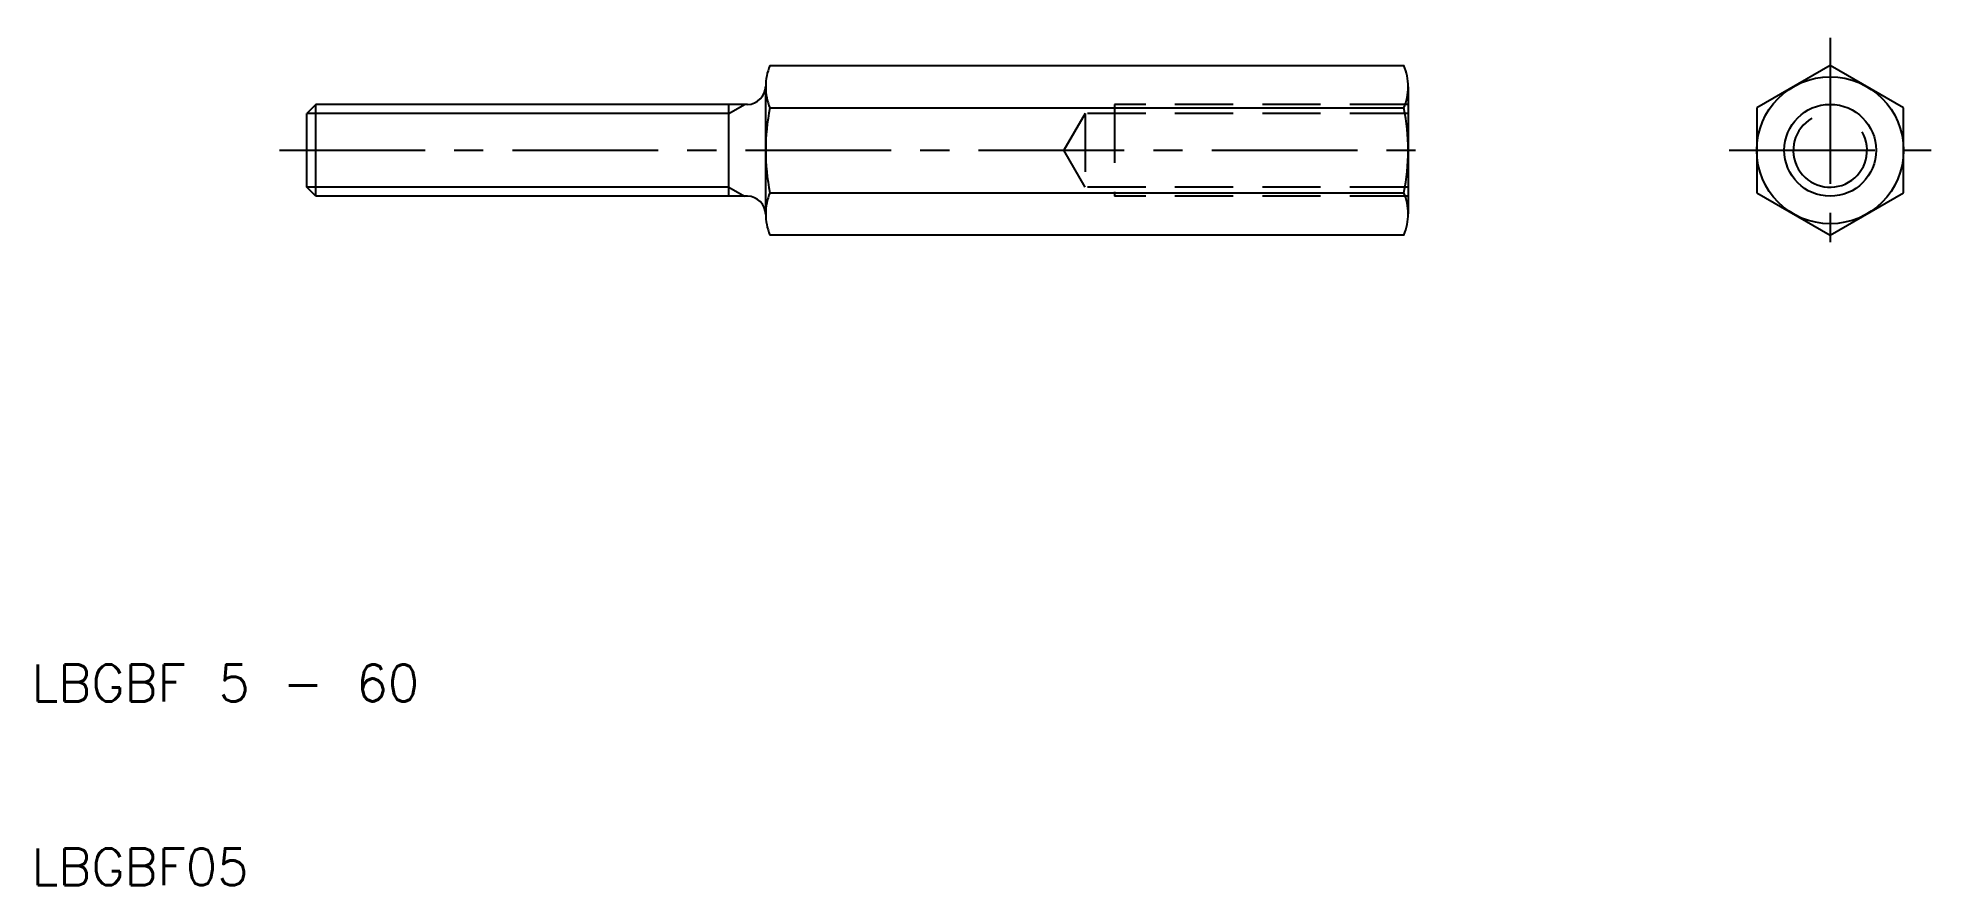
# Model space of a CAD drawing. Extents: x 10 to 114, y 10 to 56.
import ezdxf

# ---------------------------------------------------------------- set-up
doc = ezdxf.new("R2010")
doc.units = 0
doc.header["$LTSCALE"] = 0.25
doc.linetypes.add('CENTER', pattern=[50.8, 31.75, -6.35, 6.35, -6.35])
doc.linetypes.add('DASHED', pattern=[19.05, 12.7, -6.35])
doc.layers.get('0').update_dxf_attribs({"linetype": 'CONTINUOUS'})
doc.layers.add('CENTER', color=1, linetype='CENTER')
doc.styles.get("Standard").update_dxf_attribs({"font": 'txt.shx', "bigfont": 'extfont.shx'})

msp = doc.modelspace()

# ---------------------------------------------------------------- linework, layer by layer
for p, q in [((50.22, 54.62), (84.78, 54.62)), ((108, 54.62), (104, 52.31)), ((112, 52.31), (108, 54.62)), ((50, 46.5), (50, 53.5)), ((50, 53.5), (50, 53.46)), ((85, 53.46), (85, 46.54)), ((25.49, 52.5), (25, 52.01)), ((25, 47.99), (25, 52.01)), ((49, 52.5), (25.49, 52.5)), ((25.49, 47.5), (25.49, 52.5)), ((48, 47.5), (48, 52.5)), ((50.22, 52.31), (84.78, 52.31)), ((104, 52.31), (104, 47.69)), ((112, 47.69), (112, 52.31)), ((25.49, 47.5), (25, 47.99)), ((49, 47.5), (25.49, 47.5)), ((50.22, 47.69), (84.78, 47.69)), ((104, 47.69), (108, 45.38)), ((108, 45.38), (112, 47.69)), ((50, 46.5), (50, 46.54)), ((84.78, 45.38), (50.22, 45.38))]:
    msp.add_line(p, q)
at = {"color": 3}
for p, q in [((48, 52.01), (25, 52.01)), ((48, 52.01), (48.85, 52.5)), ((48, 47.99), (25, 47.99)), ((48, 47.99), (48.85, 47.5))]:
    msp.add_line(p, q, dxfattribs=at)
at = {"color": 3, "linetype": 'DASHED'}
for p, q in [((67.4, 52.01), (66.24, 50)), ((85, 52.01), (67.4, 52.01)), ((67.4, 52.01), (67.4, 47.99)), ((85, 52.5), (69, 52.5)), ((69, 52.5), (69, 47.5)), ((67.4, 47.99), (66.24, 50)), ((85, 47.99), (67.4, 47.99)), ((85, 47.5), (69, 47.5))]:
    msp.add_line(p, q, dxfattribs=at)
for radius in [4, 2.5]:
    msp.add_circle((108, 50), radius)
for centre, radius, start, end in [((53.08, 53.46), 3.08, 158.0126, 180), ((81.92, 53.46), 3.08, 0, 21.9874), ((49, 53.5), 1, 270, 0), ((53.08, 53.46), 3.08, 180, 201.9874), ((81.92, 53.46), 3.08, 338.0126, 0), ((62, 50), 12, 168.9042, 191.0958), ((73, 50), 12, 348.9042, 11.0958), ((49, 46.5), 1, 0, 90), ((53.08, 46.54), 3.08, 158.0126, 180), ((81.92, 46.54), 3.08, 0, 21.9874), ((53.08, 46.54), 3.08, 180, 201.9874), ((81.92, 46.54), 3.08, 338.0126, 0)]:
    msp.add_arc(centre, radius, start, end)
at = {"color": 3}
msp.add_arc((108, 50), 2.01, 120, 30, dxfattribs=at)
at = {"layer": 'CENTER', "color": 1, "linetype": 'CENTER'}
for p, q in [((108, 56.12), (108, 43.88)), ((23.5, 50), (86.5, 50)), ((102.5, 50), (113.5, 50))]:
    msp.add_line(p, q, dxfattribs=at)

# ---------------------------------------------------------------- texts
for s, p in [('LBGBF 5 - 60', (10, 20)), ('LBGBF05', (10, 10))]:
    msp.add_text(s, height=2).set_placement(p)

doc.saveas('drawing.dxf')
